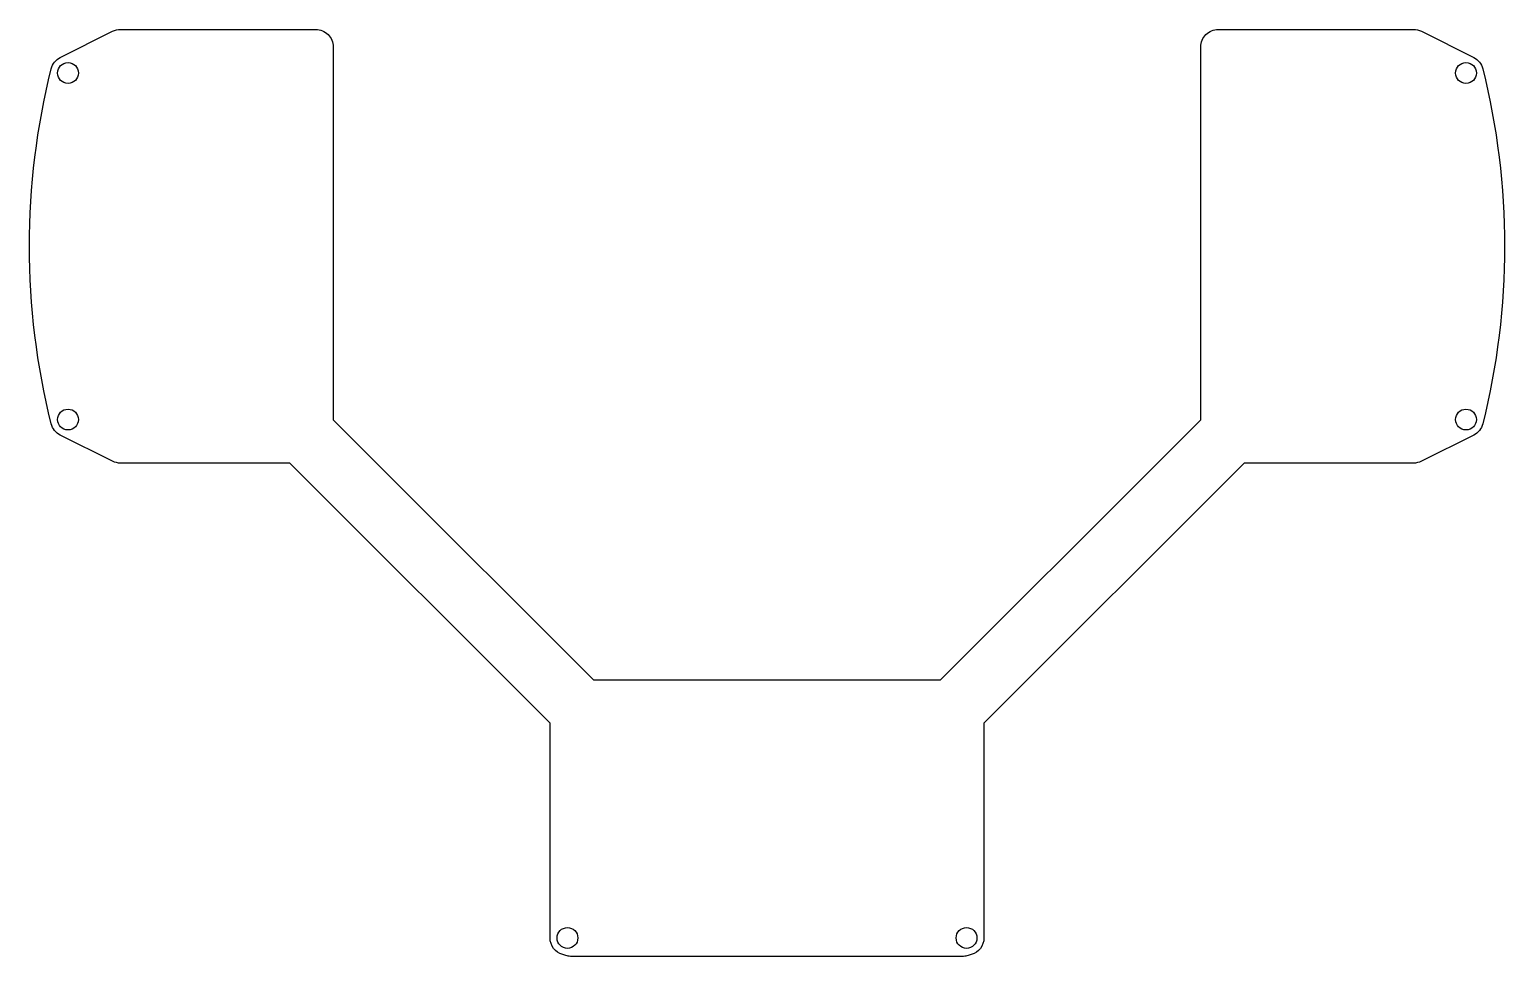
# Model space of a CAD drawing. Header units: millimetres. Extents: x -85 to 85, y -82 to 25.
import ezdxf

# ---------------------------------------------------------------- set-up
doc = ezdxf.new("R2010")
doc.units = ezdxf.units.MM
doc.layers.get('0').update_dxf_attribs({"linetype": 'CONTINUOUS'})

msp = doc.modelspace()

# ---------------------------------------------------------------- linework, layer by layer
msp.add_lwpolyline([(50, 23, -0.414214), (52, 25), (74.53, 25, -0.116434), (75.42, 24.79), (81.45, 21.77, -0.219417), (82.5, 20.47, -0.122188), (82.5, -20.47, -0.219417), (81.45, -21.77), (75.42, -24.79, -0.116434), (74.53, -25), (55, -25), (25, -55), (25, -79.75, -0.33417), (23.55, -81.67, -0.00154), (23.05, -81.81, -0.068764), (22.51, -81.89), (-22.51, -81.89, -0.068764), (-23.05, -81.81, -0.00154), (-23.55, -81.67, -0.33417), (-25, -79.75), (-25, -55), (-55, -25), (-74.53, -25, -0.116434), (-75.42, -24.79), (-81.45, -21.77, -0.219417), (-82.5, -20.47, -0.122188), (-82.5, 20.47, -0.219417), (-81.45, 21.77), (-75.42, 24.79, -0.116434), (-74.53, 25), (-52, 25, -0.414214), (-50, 23), (-50, -20), (-45, -25), (-20, -50), (20, -50), (45, -25), (50, -20)], format="xyb", close=True)
for centre in [(-80.56, 19.98), (80.56, 19.98), (-80.56, -19.98), (80.56, -19.98), (-23, -79.75), (23, -79.75)]:
    msp.add_circle(centre, 1.2)

doc.saveas('drawing.dxf')
